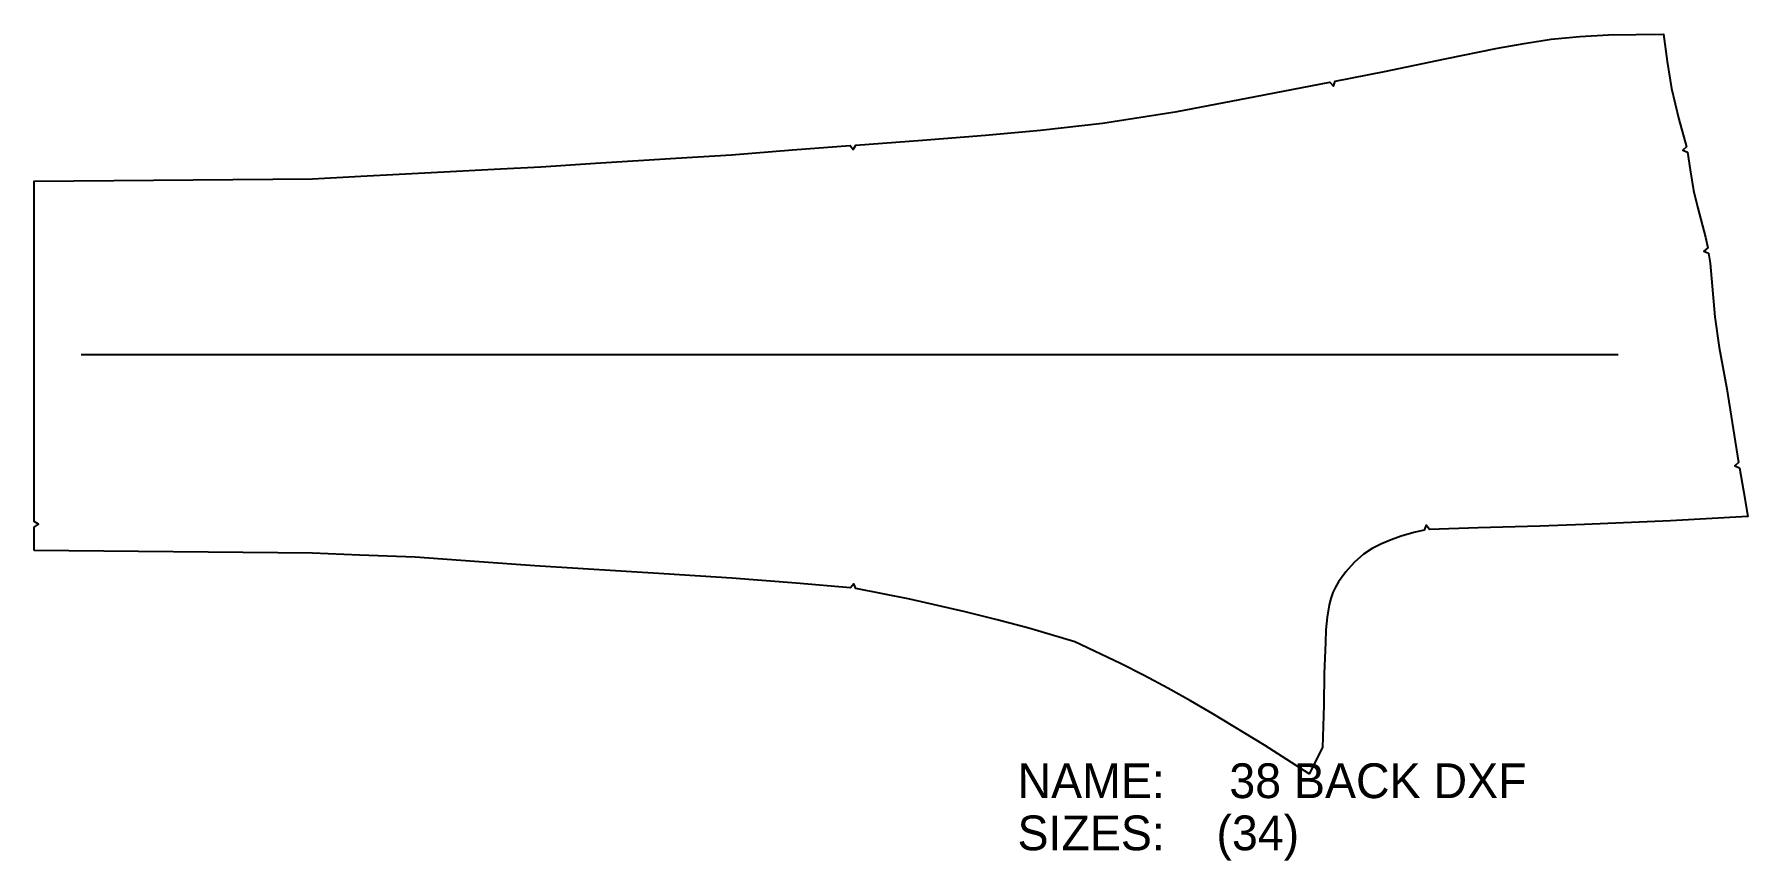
# Model space of a CAD drawing. Header units: inches. Extents: x 0 to 49.3, y 0.5 to 24.3.
import ezdxf
from ezdxf.enums import TextEntityAlignment as Align

# ---------------------------------------------------------------- set-up
doc = ezdxf.new("R2010")
doc.units = ezdxf.units.IN

msp = doc.modelspace()

# ---------------------------------------------------------------- linework, layer by layer
at = {"layer": 'T001L001'}
for points in [[(0, 9.425), (0, 10.097), (0.125, 10.175), (0, 10.253), (0.001, 20.044), (8.002, 20.115), (9.396, 20.189), (11.595, 20.302), (13.405, 20.399), (14.567, 20.459), (16.141, 20.56), (18.451, 20.702), (20.054, 20.802), (21.81, 20.945), (23.467, 21.073), (23.554, 20.954), (23.622, 21.084), (25.542, 21.219), (27.356, 21.366), (28.942, 21.514), (30.719, 21.713), (32.87, 22.048), (35.121, 22.482), (37.26, 22.888), (37.361, 22.78), (37.413, 22.918), (38.832, 23.202), (40.576, 23.566), (42.076, 23.87), (42.847, 24.007), (43.619, 24.126), (44.444, 24.202), (45.27, 24.248), (46.858, 24.269), (46.961, 23.487), (47.085, 22.709), (47.186, 22.269), (47.299, 21.831), (47.516, 21.035), (47.414, 20.934), (47.547, 20.882), (47.62, 20.367), (47.716, 19.777), (47.843, 19.272), (48.065, 18.431), (48.125, 18.126), (48.017, 18.028), (48.151, 17.972), (48.191, 17.689), (48.327, 16.144), (48.458, 15.26), (48.677, 14.068), (49.012, 11.951), (48.901, 11.854), (49.037, 11.798), (49.151, 11.142), (49.276, 10.401), (47.056, 10.271), (44.581, 10.168), (43.293, 10.123), (41.524, 10.069), (40.127, 10.028), (40.032, 10.15), (39.972, 10.008), (39.675, 9.939), (39.307, 9.834), (39.02, 9.733), (38.741, 9.615), (38.473, 9.477), (38.222, 9.314), (37.954, 9.078), (37.717, 8.812), (37.509, 8.523), (37.42, 8.369), (37.344, 8.209), (37.286, 8.038), (37.242, 7.863), (37.181, 7.506), (37.146, 7.142), (37.129, 6.776), (37.093, 5.88), (37.083, 4.983), (37.047, 3.751), (36.662, 3), (35.376, 3.823), (33.898, 4.721), (33.249, 5.097), (32.595, 5.463), (31.92, 5.823), (31.239, 6.17), (29.929, 6.792), (28.604, 7.188), (27.689, 7.43), (26.769, 7.657), (25.179, 8.019), (23.626, 8.327), (23.567, 8.466), (23.471, 8.348), (21.914, 8.478), (20.059, 8.623), (18.105, 8.752), (14.397, 8.984), (12.659, 9.104), (10.955, 9.227), (9.356, 9.29), (7.999, 9.343), (0, 9.425)], [(1.348, 15.057), (45.552, 15.057)]]:
    msp.add_lwpolyline(points, dxfattribs=at)

# ---------------------------------------------------------------- texts
at = {"layer": 'ABC'}
for s, p in [('NAME:     38 BACK DXF', (28.276, 2)), ('SIZES:    (34)', (28.276, 0.5))]:
    msp.add_text(s, height=1, dxfattribs=at).set_placement(p, align=Align.BOTTOM_LEFT)

doc.saveas('drawing.dxf')
